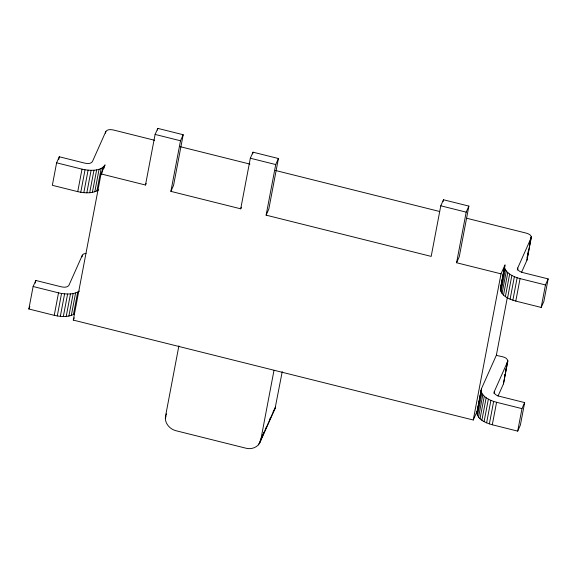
<?xml version="1.0" encoding="UTF-8"?>
<svg xmlns="http://www.w3.org/2000/svg" width="577" height="577" viewBox="0 0 577 577"><rect width="100%" height="100%" fill="white"/><g stroke="black" fill="none" stroke-linecap="round" stroke-linejoin="round"><path stroke-width="0.87" d="M273.952 370.557L260.739 440.114C259.556 446.685 251.933 449.937 245.903 448.192L176.072 430.745C169.768 429.266 164.308 423.02 165.512 416.327L178.884 345.883M74.57 313.938C68.454 317.451 60.881 316.795 54.245 315.33L28.85 308.991L33.12 286.502L35.81 280.458L61.205 286.798C63.708 287.303 67.221 287.743 68.901 285.363L82.36 255.142L83.658 253.945L86.06 253.353M154.636 140.29L113.539 130.02C111.044 129.522 107.524 129.082 105.851 131.462L92.392 161.683C90.712 164.056 87.199 163.616 84.696 163.118L59.301 156.771L56.611 162.815L52.341 185.304L77.736 191.651C84.574 193.158 92.45 193.8 98.638 189.912M35.32 283.055L35.81 280.458M58.811 159.367L59.301 156.771M54.245 315.33L58.515 292.849L33.12 286.502M77.736 191.651L82.006 169.162L56.611 162.815M57.274 315.965L61.544 293.477C67.502 294.335 74.173 294.501 79.417 291.104M80.766 192.285L85.035 169.797C91.729 170.626 100.867 171.232 105.086 164.856L101.054 173.922L73.293 320.091L473.255 420.013L477.294 410.947L481.564 388.458L496.364 355.216L507.399 297.141M60.325 316.362L64.595 293.873M83.816 192.675L88.086 170.186M63.333 316.506L67.603 294.018M86.824 192.819L91.094 170.338M66.211 316.398L70.481 293.909M89.702 192.718L93.972 170.229M68.894 316.045L73.164 293.556M92.385 192.357L96.655 169.869M82.028 256.873L82.36 255.142M105.519 133.186L105.851 131.462M71.317 315.446L75.587 292.957M94.808 191.766L99.078 169.277M73.416 314.624L77.693 292.135M96.907 190.937L101.177 168.455M101.595 174.341L102.908 167.424M103.73 168.809L104.221 166.212M101.054 173.922L145.491 185.022L155.105 134.427L157.795 128.382L183.19 134.73L173.576 185.325L170.886 191.369L240.724 208.816L241.395 207.302M157.463 130.128L157.795 128.382M170.886 191.369L180.5 140.774L183.19 134.73M240.724 208.816L250.331 158.221L253.022 152.177L278.417 158.516L268.81 209.112L266.12 215.156L431.185 256.397L440.792 205.801L443.482 199.757L468.877 206.097L459.27 256.7L456.58 262.744L501.016 273.844L505.055 264.778L500.389 288.745C500.937 296.217 509.65 299.275 515.795 301.093L541.19 307.433L543.88 301.389L548.15 278.9L522.755 272.56C520.678 271.969 517.172 270.678 517.749 267.952L531.208 237.724C531.785 235.005 528.287 233.707 526.202 233.115L466.757 218.265M252.69 153.915L253.022 152.177M266.12 215.156L275.727 164.56L278.417 158.516M259.455 443.439L275.049 408.588L282.232 371.653M443.15 201.503L443.482 199.757M456.58 262.744L466.187 212.148L468.877 206.097M473.255 420.013L501.016 273.844M496.364 355.216C499.408 356.687 507.825 356.225 507.717 361.411L494.265 391.632C493.681 394.358 497.186 395.656 499.264 396.24L524.659 402.587L520.389 425.076L517.699 431.12L492.304 424.773C486.166 422.955 477.446 419.897 476.898 412.425L481.564 388.458M500.389 288.745L504.889 265.644M476.977 413.983L481.168 389.937M500.468 290.303L504.659 266.257M477.54 415.584L481.809 393.096L481.247 391.494M501.031 291.904L505.301 269.416L504.738 267.815M478.557 417.185L482.826 394.697L481.809 393.096M502.048 293.505L506.317 271.017L505.301 269.416M480.021 418.751L484.291 396.269L482.826 394.697M503.505 295.071L507.782 272.582L506.317 271.017M481.882 420.244L486.151 397.755L484.291 396.269M505.373 296.564L509.642 274.075L507.782 272.582M484.096 421.628L488.366 399.14L486.151 397.755M507.587 297.941L511.857 275.453L509.642 274.075M486.613 422.862L490.883 400.373L488.366 399.14M510.104 299.174L514.374 276.686L511.857 275.453M493.934 393.363L494.265 391.632M517.295 270.173L517.749 267.952M489.375 423.915L493.645 401.433L490.883 400.373M512.866 300.235L517.136 277.746L514.374 276.686M492.304 424.773L496.573 402.284L493.645 401.433M515.795 301.093L520.065 278.604L517.136 277.746M504.514 376.298L504.846 374.567M505.668 370.246L505.993 368.515M506.815 364.188L507.147 362.457M527.017 257.804L527.349 256.073M527.681 254.349L528.496 250.021M529.318 245.694L529.65 243.97M529.974 242.239L530.797 237.912M497.994 396.154L503.447 383.9L507.825 360.401M531.316 236.714L526.938 260.213L521.485 272.467M503.447 383.9L507.854 360.921M526.938 260.213L531.338 237.234M517.699 431.12L521.969 408.631L524.659 402.587M541.19 307.433L545.46 284.951L548.15 278.9M476.898 412.425L477.294 410.947M28.85 308.991L29.86 306.719M73.293 320.091L74.303 317.826M145.491 185.022L146.169 183.515M165.512 416.327L166.594 413.889M165.332 418.123L166.053 416.5M258.388 444.874L259.109 443.251M259.83 441.629L261.994 436.767M262.715 435.145L264.165 431.899M265.247 429.468L265.968 427.846M269.574 419.739L270.663 417.308M260.739 440.114L275.539 406.872M500.786 287.267L501.867 284.836M275.049 408.588L273.188 411.632M82.006 169.162L85.035 169.797M58.515 292.849L61.544 293.477M155.105 134.427L180.5 140.774M250.331 158.221L275.727 164.56M440.792 205.801L466.187 212.148M179.988 146.623L249.928 164.099M275.287 170.431L439.652 211.492M520.065 278.604L545.46 284.951M496.573 402.284L521.969 408.631M503.368 382.356L503.555 382.883"/></g></svg>
